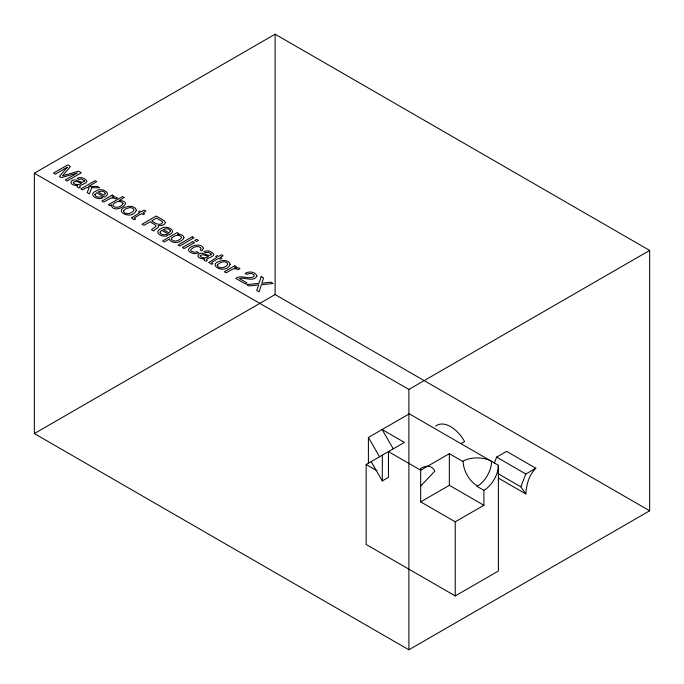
<?xml version="1.0" encoding="UTF-8"?>
<svg xmlns="http://www.w3.org/2000/svg" width="684" height="684" viewBox="0 0 684 684"><rect width="100%" height="100%" fill="white"/><g stroke="black" fill="none" stroke-linecap="round" stroke-linejoin="round"><path stroke-width="1.03" d="M525.834 493.925C526.441 484.742 528.971 474.773 535.82 468.258L525.834 474.029L520.84 486.82L525.834 493.925L498.465 478.125M494.335 463.077L496.635 457.1L525.834 474.029M420.677 486.042L434.836 471.148A21.649 12.5 -60 0 0 427.91 466.291L426.551 466.334A21.649 12.5 -60 0 0 420.677 468.369L420.677 501.868L455.236 521.815L483.896 505.271L483.896 490.334A20.469 11.816 -60 0 0 498.371 465.265L409.288 413.846L368.411 437.444L368.411 463.188M34.354 173.206L275.122 34.2L649.646 250.429L649.646 510.794L408.878 649.8L34.354 433.571L34.354 173.206L408.878 389.435L649.646 250.429M34.354 433.571L275.122 294.565L649.646 510.794M498.371 465.265L498.371 571.02L455.236 595.926L366.162 544.498L366.162 464.496L404.406 442.411L382.108 429.535L393.257 448.849M371.156 461.614L382.305 480.92L388.461 477.372L388.461 451.62L420.677 470.224L449.345 453.672L463.222 461.691A19.631 11.337 60 0 0 477.107 485.734L477.107 486.409L483.896 490.334M460.956 443.668L464.616 441.556A27.471 15.86 60 0 0 435.734 426.115M496.635 457.169L506.622 451.337L535.82 468.258M420.677 501.868L449.345 485.315L483.896 505.271M498.029 473.653L520.84 486.82M366.162 464.496L376.858 470.678M368.411 437.444L379.56 456.758M455.236 521.815L455.236 595.926M449.345 453.672L449.345 485.315M408.878 389.435L408.878 649.8M382.305 455.176L382.305 480.92M275.122 34.2L275.122 294.565M477.107 486.409A20.469 11.816 -60 0 0 491.574 461.349A20.469 11.816 0 0 0 462.632 461.349M203.473 248.377L201.857 250.84L200.164 249.857L201.053 248.531L200.805 247.839C197.89 245.18 192.922 246.958 190.862 249.831A3.027 1.744 0 0 0 191.272 251.225L194.247 252.259L196.949 251.712L198.642 252.695L196.342 253.431A5.036 2.907 0 0 1 193.127 253.482C179.61 249.566 200.352 240.135 203.473 248.377M131.764 217.794L134.286 219.778L135.663 218.983L134.449 218.196L134.808 217.563L141.588 213.656L143.247 214.614L144.666 213.784L143.007 212.827L145.906 211.159L144.144 210.142L141.246 211.809L139.844 210.997L138.416 211.826L139.818 212.638L131.764 217.794M208.996 262.382L211.527 264.375L212.904 263.579L211.689 262.793L212.049 262.16L218.829 258.244L220.479 259.202L221.907 258.381L220.248 257.423L223.146 255.748L221.385 254.73L218.487 256.406L217.076 255.594L215.657 256.414L217.059 257.227L208.996 262.382M94.914 194.624C95.23 197.231 99.043 197.514 101.078 196.847L102.788 197.838C97.504 200.882 87.082 194.393 96.47 190.81C100.984 187.1 113.031 193.119 104.31 197.129L96.709 192.734L94.914 194.624M160.022 232.218C160.33 234.817 164.143 235.099 166.178 234.432L167.896 235.424C162.604 238.468 152.181 231.979 161.569 228.396C166.084 224.685 178.131 230.705 169.418 234.715L161.809 230.32L160.022 232.218M84.423 180.884L84.371 181.457C80.541 184.235 75.565 177.156 71.478 181.106C69.007 184.372 75.377 185.894 77.711 185.526L77.053 186.262L77.728 187.382L79.105 187.98L80.387 187.228C76.634 185.475 86.646 184.124 86.894 181.405L86.8 180.892C84.756 177.96 80.285 176.566 77.078 178.421L78.703 179.362L81.653 179.028L84.423 180.884M211.322 254.14L211.27 254.722C207.44 257.5 202.464 250.412 198.377 254.371C195.898 257.637 202.276 259.159 204.61 258.791L203.952 259.518L204.627 260.647L206.004 261.237L207.286 260.493C203.533 258.74 213.545 257.389 213.793 254.67L213.699 254.157C211.655 251.225 207.184 249.831 203.977 251.686L205.602 252.627L208.552 252.293L211.322 254.14M123.513 210.988L123.453 211.51C125.651 215.426 132.405 213.459 134.073 210.014L133.517 208.868L131.952 207.945A3.36 1.941 0 0 0 129.225 207.697L125.557 208.971L123.513 210.988M217.315 265.144L217.247 265.657C219.444 269.582 226.199 267.615 227.866 264.161L227.319 263.015L225.746 262.1A3.36 1.941 0 0 0 223.018 261.844L219.35 263.126L217.315 265.144M165.383 222.48L164.699 224.027L162.399 225.344L158.286 225.558L158.252 227.404L154.413 230.021L153.84 231.072L151.472 229.704L155.952 226.353L155.909 225.515L154.439 224.369L150.053 221.83L143.939 225.352L142.016 224.241L156.251 216.024L164.211 220.752L165.383 222.48M123.052 203.49C121.709 206.961 115.382 208.988 112.894 205.533L112.86 204.901C114.596 201.66 120.957 199.796 123.052 203.49M111.235 204.944C113.142 215.477 136.261 201.558 119.119 200.489L124.283 197.505L122.59 196.53L108.294 204.781L109.91 205.704L111.235 204.944M136.398 210.21C131.602 221.847 109.953 209.278 129.225 206.32A6.062 3.497 0 0 1 133.183 206.927L135.227 208.081L136.398 210.21M230.192 264.366C225.404 276.003 203.746 263.425 223.018 260.467A6.062 3.497 0 0 1 226.977 261.074L229.02 262.237L230.192 264.366M73.376 182.209L73.273 182.739C75.052 185.304 79.25 185.107 81.533 183.227L76.172 181.363L73.376 182.209M200.275 255.474L200.173 256.004C201.951 258.569 206.149 258.372 208.432 256.491L203.071 254.628L200.275 255.474M105.362 193.401L103.908 195.291L98.137 191.965C100.326 190.836 104.327 190.656 105.362 193.401M170.461 230.987L169.008 232.876L163.245 229.55C165.425 228.422 169.427 228.242 170.461 230.987M162.672 222.368C160.321 226.763 154.319 222.779 151.66 220.898L156.525 218.093L162.048 221.368L162.672 222.368M256.919 275.985C253.619 282.612 244.804 276.755 239.374 278.55L246.958 282.928L245.308 283.877L235.775 278.379C241.418 274.233 248.617 280.158 254.046 276.473L254.021 274.882L252.199 273.72L249.275 273.497L246.847 274.429L245.077 273.403C248.625 271.086 255.508 271.445 256.919 275.985M183.979 237.758C181.747 242.521 173.266 244.444 169.735 240.058L169.7 238.878L164.399 241.948L162.647 240.939L177.122 232.577L178.823 233.56L177.447 234.356C179.866 234.133 183.774 234.757 183.979 237.758M261.168 276.592L259.005 283.356L246.608 284.629L248.933 285.972L258.732 284.869L256.714 290.469L259.108 291.846L261.399 284.741L273.121 283.492L270.821 282.167L261.767 283.227L263.579 277.986L261.168 276.592M91.724 187.707L89.424 193.88L87.193 192.597L89.194 187.698L86.389 187.63L82.49 189.878L80.815 188.912L95.059 180.687L96.735 181.662L88.467 186.433L97.35 186.467L99.582 187.758L91.724 187.707M171.607 238.118L171.359 239.366C173.907 242.649 179.653 240.777 181.517 237.656L181.499 237.023C179.097 233.731 173.941 235.638 171.607 238.118M67.263 167.221L59.346 176.515L61.252 177.618L77.326 173.026L65.279 179.943L67.109 180.995L81.353 172.778L78.617 171.197L62.518 175.805L70.461 166.494L67.699 164.895L53.463 173.12L55.301 174.181L67.263 167.221M112.253 195.077L101.873 201.07L103.617 202.071L110.808 198.129L113.749 198.035L115.647 198.941L117.486 197.881L115.81 197.077L112.116 197.069L113.912 196.026L112.253 195.077M192.255 236.809L178.011 245.026L179.764 246.035L194 237.81L192.255 236.809M192.708 241.58L182.38 247.548L184.15 248.574L194.487 242.606L192.708 241.58M196.616 239.323L194.641 240.469L196.411 241.486L198.394 240.349L196.616 239.323M234.74 265.794L224.361 271.787L226.105 272.788L233.295 268.846L236.237 268.752L238.135 269.667L239.973 268.598L238.297 267.795L234.603 267.786L236.399 266.751L234.74 265.794"/></g></svg>
